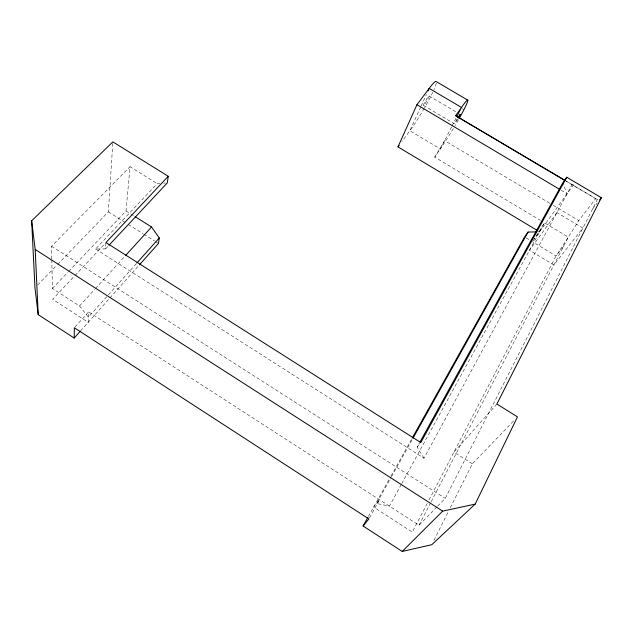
<?xml version="1.0" encoding="UTF-8"?>
<svg xmlns="http://www.w3.org/2000/svg" width="633" height="633" viewBox="0 0 633 633"><rect width="100%" height="100%" fill="white"/><g stroke="black" fill="none" stroke-linecap="round" stroke-linejoin="round"><path stroke-width="0.47" stroke-dasharray="3.17 2.37" d="M436.968 506.851L418.999 525.248L88.636 311.879L88.201 322.332L52.626 299.306L74.267 276.289M423.469 105.426L454.518 123.831L457.034 118.909M159.983 183.443L157.237 183.657L95.551 249.006L105.561 248.896L105.972 242.542M57.603 264.42L108.354 211.833L112.872 141.863M68.617 271.407L126.022 210.931L130.026 166.693L157.237 183.657M420.731 106.914L409.868 130.738L401.939 141.499M421.135 106.028L426.365 94.554M433.969 540.305L448.528 511.298M450.292 507.777L472.353 463.823L514.051 420.447M451.598 126.845L440.362 148.945L434.697 157.134L540.273 220.316M452.041 125.983L455.982 118.236M437.656 506.147L445.26 498.361L597.378 199.585L598.968 198.833M418.999 525.248L430.733 502.594M431.184 501.724L568.339 237.114L578.815 220.569L595.693 198.675L597.378 199.585L566.131 181.093M427.228 503.417L412.297 532.108L373.652 507.088L379.578 499.785L368.897 518.949M429.039 499.943L556.059 255.954L568.339 237.114L544.499 222.848L533.991 239.266M95.551 249.006L424.015 458.252L572.074 184.614L573.403 183.712M401.267 484.443L389.398 506.131L376.588 503.472L391.012 477.622M401.741 483.58L544.499 222.848M424.015 458.252L417.163 447.135L419.552 442.807M368.374 516.544L390.529 476.886M391.012 476.024L411.743 438.922M391.495 476.76L412.653 438.851M434.697 157.134L444.595 140.621L549.935 203.367M457.667 119.305L454.518 123.831M532.962 240.967L575.389 182.351M563.607 246.245L556.059 255.954L532.416 241.727M592.63 208.922L597.283 202.94M417.163 447.135L419.6 444.097M80.557 330.909L109.216 298.744M109.873 298.008L138.769 265.575M496.889 404.036L453.924 452.136L472.353 463.823M136.309 263.629L88.414 317.149L79.544 306.008L52.404 288.482L51.827 259.997M75.01 327.032L88.636 311.879M79.544 306.008L94.736 289.336M95.401 288.608L124.464 256.713M105.561 248.896L108.251 246.023M74.947 275.569L105.379 243.191M52.404 288.482L67.945 272.119M37.711 285.032L56.915 265.132M51.803 259.008L51.542 246.237L130.026 166.693M163.638 183.159L165.466 183.016M537.654 231.868L539.577 231.828M462.28 108.662L463.942 109.644M429.071 95.971A5.491 0.578 -59.4 0 1 425.281 103.345A5.491 0.578 -59.4 0 1 424.458 102.775A5.491 0.578 -59.4 0 1 429.071 95.971L456.828 112.381M566.06 181.141L595.693 198.675M561.178 190.256L567.113 193.785L563.046 183.95M553.337 205.393L578.815 220.569M526.134 237.945L531.625 241.252M126.022 210.931L134.251 216.114M108.354 211.833L124.986 222.333M128.254 224.391L142.955 233.672M143.77 234.186L154.389 240.888M155.204 241.402L157.657 242.953M51.542 246.237L445.26 498.361M436.279 83.152A33.066 3.505 -59.3 0 1 433.945 89.672M432.766 92.26A33.066 3.505 -59.3 0 1 424.68 107.57M424.213 108.378A33.066 3.505 -59.3 0 1 409.868 130.738L440.362 148.945A33.193 2.295 -59 0 0 454.613 126.41M458.419 119.827A33.193 2.295 -59 0 1 455.087 125.603M556.921 212.617L529.481 250.264L553.891 264.982L582.866 228.086L556.921 212.617"/><path stroke-width="0.95" d="M108.916 245.311L167.294 182.874L168.251 176.291L112.872 141.863L31.65 220.814L34.965 287.873L38.209 314.648L74.188 338.054L74.362 327.759L368.897 518.949L363.089 525.991L402.224 551.446L431.761 544.704L475.185 504.105L517.47 416.886L496.889 404.036L601.35 197.702L566.772 177.256L562.674 183.056L420.027 441.945M135.074 216.628L151.54 226.994L159.271 237.968L158.472 243.468L139.426 264.839M537.029 230.301L397.975 146.88L416.949 104.698L429.182 88.383A33.066 3.505 -59.3 0 1 436.177 81.554L467.779 100.156M427.971 91.025L429.182 88.383L461.465 107.436A33.193 2.295 -59 0 1 459.376 118.11M456.852 116.519L461.465 107.436L455.665 115.728L564.367 180.136M566.772 177.256L420.81 442.57L105.972 242.542L168.251 176.291M363.089 525.991L367.892 517.398M412.225 438.06L524.559 237.003L528.057 232.058L536.697 231.892M413.127 437.989L528.057 232.058M458.387 118.078L460.191 114.375L457.778 117.683M397.975 146.88L399.114 145.345M599.609 199.949L601.35 197.702M74.188 338.054L79.916 331.621M136.965 262.893L159.271 237.968M125.785 255.265L151.54 226.994M402.224 551.446L442.673 511.132L475.185 504.105M455.665 115.728L565.277 180.595M416.949 104.698L559.477 189.251M31.65 220.814L35.195 249.457L442.673 511.132M35.195 249.457L38.209 314.648"/></g></svg>
